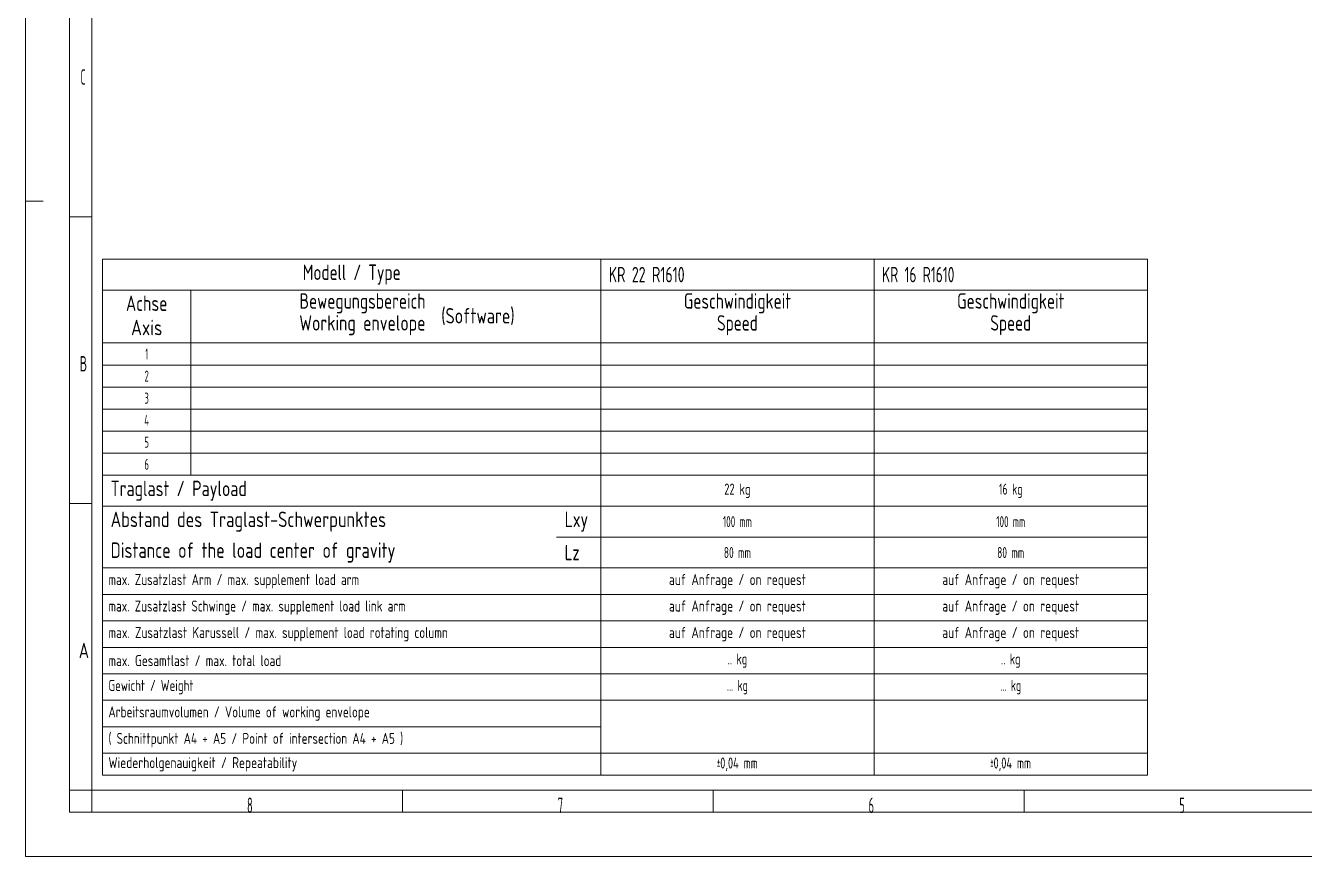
# Model space of a CAD drawing. Header units: millimetres. Extents: x 0 to 594, y 0 to 532.
# Drawn here: x 0 to 290.1, y 0 to 188.3 of the extents above; entities that cross this region are included whole.
import ezdxf

# ---------------------------------------------------------------- set-up
doc = ezdxf.new("R2010")
doc.units = ezdxf.units.MM
for name, color, linetype, true_color in [('206', 7, 'Continuous', 0xffffff), ('211', 7, 'Continuous', 0xffffff), ('5', 7, 'Continuous', 0xffffff)]:
    doc.layers.add(name, color=color, linetype=linetype, true_color=true_color)
doc.styles.add('iso-1', font='isocp.shx')

# ---------------------------------------------------------------- blocks, each defined once
blk = doc.blocks.new('TabularNote1')
at = {"layer": '206', "color": 250, "linetype": 'Continuous', "lineweight": 18}
for p, q in [((17.475109, 135.376534), (37.475109, 135.376534)), ((17.475109, 135.376534), (17.475109, 128.376534)), ((37.475109, 135.376534), (92.475109, 135.376534)), ((92.475109, 135.376534), (120.475109, 135.376534)), ((120.475109, 135.376534), (130.475109, 135.376534)), ((130.475109, 135.376534), (130.475109, 128.376534)), ((130.475109, 135.376534), (192.475109, 135.376534)), ((192.475109, 135.376534), (192.475109, 128.376534)), ((192.475109, 135.376534), (254.475109, 135.376534)), ((254.475109, 135.376534), (254.475109, 128.376534)), ((17.475109, 128.376534), (37.475109, 128.376534)), ((17.475109, 128.376534), (17.475109, 122.376534)), ((37.475109, 128.376534), (92.475109, 128.376534)), ((37.475109, 128.376534), (37.475109, 122.376534)), ((92.475109, 128.376534), (120.475109, 128.376534)), ((120.475109, 128.376534), (130.475109, 128.376534)), ((130.475109, 128.376534), (192.475109, 128.376534)), ((130.475109, 128.376534), (130.475109, 122.376534)), ((192.475109, 128.376534), (254.475109, 128.376534)), ((192.475109, 128.376534), (192.475109, 122.376534)), ((254.475109, 128.376534), (254.475109, 122.376534)), ((17.475109, 122.376534), (17.475109, 116.376534)), ((37.475109, 122.376534), (37.475109, 116.376534)), ((130.475109, 122.376534), (130.475109, 116.376534)), ((192.475109, 122.376534), (192.475109, 116.376534)), ((254.475109, 122.376534), (254.475109, 116.376534)), ((17.475109, 116.376534), (37.475109, 116.376534)), ((17.475109, 116.376534), (17.475109, 111.376534)), ((37.475109, 116.376534), (92.475109, 116.376534)), ((37.475109, 116.376534), (37.475109, 111.376534)), ((92.475109, 116.376534), (120.475109, 116.376534)), ((120.475109, 116.376534), (130.475109, 116.376534)), ((130.475109, 116.376534), (192.475109, 116.376534)), ((130.475109, 116.376534), (130.475109, 111.376534)), ((192.475109, 116.376534), (254.475109, 116.376534)), ((192.475109, 116.376534), (192.475109, 111.376534)), ((254.475109, 116.376534), (254.475109, 111.376534)), ((17.475109, 111.376534), (37.475109, 111.376534)), ((17.475109, 111.376534), (17.475109, 106.376534)), ((37.475109, 111.376534), (92.475109, 111.376534)), ((37.475109, 111.376534), (37.475109, 106.376534)), ((92.475109, 111.376534), (120.475109, 111.376534)), ((120.475109, 111.376534), (130.475109, 111.376534)), ((130.475109, 111.376534), (192.475109, 111.376534)), ((130.475109, 111.376534), (130.475109, 106.376534)), ((192.475109, 111.376534), (254.475109, 111.376534)), ((192.475109, 111.376534), (192.475109, 106.376534)), ((254.475109, 111.376534), (254.475109, 106.376534)), ((17.475109, 106.376534), (37.475109, 106.376534)), ((17.475109, 106.376534), (17.475109, 101.376534)), ((37.475109, 106.376534), (92.475109, 106.376534)), ((37.475109, 106.376534), (37.475109, 101.376534)), ((92.475109, 106.376534), (120.475109, 106.376534)), ((120.475109, 106.376534), (130.475109, 106.376534)), ((130.475109, 106.376534), (192.475109, 106.376534)), ((130.475109, 106.376534), (130.475109, 101.376534)), ((192.475109, 106.376534), (254.475109, 106.376534)), ((192.475109, 106.376534), (192.475109, 101.376534)), ((254.475109, 106.376534), (254.475109, 101.376534)), ((17.475109, 101.376534), (37.475109, 101.376534)), ((17.475109, 101.376534), (17.475109, 96.376534)), ((37.475109, 101.376534), (92.475109, 101.376534)), ((37.475109, 101.376534), (37.475109, 96.376534)), ((92.475109, 101.376534), (120.475109, 101.376534)), ((120.475109, 101.376534), (130.475109, 101.376534)), ((130.475109, 101.376534), (192.475109, 101.376534)), ((130.475109, 101.376534), (130.475109, 96.376534)), ((192.475109, 101.376534), (254.475109, 101.376534)), ((192.475109, 101.376534), (192.475109, 96.376534)), ((254.475109, 101.376534), (254.475109, 96.376534)), ((17.475109, 96.376534), (37.475109, 96.376534)), ((17.475109, 96.376534), (17.475109, 91.376534)), ((37.475109, 96.376534), (92.475109, 96.376534)), ((37.475109, 96.376534), (37.475109, 91.376534)), ((92.475109, 96.376534), (120.475109, 96.376534)), ((120.475109, 96.376534), (130.475109, 96.376534)), ((130.475109, 96.376534), (192.475109, 96.376534)), ((130.475109, 96.376534), (130.475109, 91.376534)), ((192.475109, 96.376534), (254.475109, 96.376534)), ((192.475109, 96.376534), (192.475109, 91.376534)), ((254.475109, 96.376534), (254.475109, 91.376534)), ((17.475109, 91.376534), (37.475109, 91.376534)), ((17.475109, 91.376534), (17.475109, 86.376534)), ((37.475109, 91.376534), (92.475109, 91.376534)), ((37.475109, 91.376534), (37.475109, 86.376534)), ((92.475109, 91.376534), (120.475109, 91.376534)), ((120.475109, 91.376534), (130.475109, 91.376534)), ((130.475109, 91.376534), (192.475109, 91.376534)), ((130.475109, 91.376534), (130.475109, 86.376534)), ((192.475109, 91.376534), (254.475109, 91.376534)), ((192.475109, 91.376534), (192.475109, 86.376534)), ((254.475109, 91.376534), (254.475109, 86.376534)), ((17.475109, 86.376534), (37.475109, 86.376534)), ((17.475109, 86.376534), (17.475109, 79.376534)), ((37.475109, 86.376534), (92.475109, 86.376534)), ((92.475109, 86.376534), (120.475109, 86.376534)), ((120.475109, 86.376534), (130.475109, 86.376534)), ((130.475109, 86.376534), (192.475109, 86.376534)), ((130.475109, 86.376534), (130.475109, 79.376534)), ((192.475109, 86.376534), (254.475109, 86.376534)), ((192.475109, 86.376534), (192.475109, 79.376534)), ((254.475109, 86.376534), (254.475109, 79.376534)), ((17.475109, 79.376534), (37.475109, 79.376534)), ((17.475109, 79.376534), (17.475109, 72.376534)), ((37.475109, 79.376534), (92.475109, 79.376534)), ((92.475109, 79.376534), (120.475109, 79.376534)), ((120.475109, 79.376534), (130.475109, 79.376534)), ((130.475109, 79.376534), (192.475109, 79.376534)), ((130.475109, 79.376534), (130.475109, 72.376534)), ((192.475109, 79.376534), (254.475109, 79.376534)), ((192.475109, 79.376534), (192.475109, 72.376534)), ((254.475109, 79.376534), (254.475109, 72.376534)), ((17.475109, 72.376534), (17.475109, 65.376534)), ((120.475109, 72.376534), (130.475109, 72.376534)), ((130.475109, 72.376534), (192.475109, 72.376534)), ((130.475109, 72.376534), (130.475109, 65.376534)), ((192.475109, 72.376534), (254.475109, 72.376534)), ((192.475109, 72.376534), (192.475109, 65.376534)), ((254.475109, 72.376534), (254.475109, 65.376534)), ((17.475109, 65.376534), (37.475109, 65.376534)), ((17.475109, 65.376534), (17.475109, 59.376534)), ((37.475109, 65.376534), (92.475109, 65.376534)), ((92.475109, 65.376534), (120.475109, 65.376534)), ((120.475109, 65.376534), (130.475109, 65.376534)), ((130.475109, 65.376534), (192.475109, 65.376534)), ((130.475109, 65.376534), (130.475109, 59.376534)), ((192.475109, 65.376534), (254.475109, 65.376534)), ((192.475109, 65.376534), (192.475109, 59.376534)), ((254.475109, 65.376534), (254.475109, 59.376534)), ((17.475109, 59.376534), (37.475109, 59.376534)), ((17.475109, 59.376534), (17.475109, 53.376534)), ((37.475109, 59.376534), (92.475109, 59.376534)), ((92.475109, 59.376534), (120.475109, 59.376534)), ((120.475109, 59.376534), (130.475109, 59.376534)), ((130.475109, 59.376534), (192.475109, 59.376534)), ((130.475109, 59.376534), (130.475109, 53.376534)), ((192.475109, 59.376534), (254.475109, 59.376534)), ((192.475109, 59.376534), (192.475109, 53.376534)), ((254.475109, 59.376534), (254.475109, 53.376534)), ((17.475109, 53.376534), (37.475109, 53.376534)), ((17.475109, 53.376534), (17.475109, 47.376534)), ((37.475109, 53.376534), (92.475109, 53.376534)), ((92.475109, 53.376534), (120.475109, 53.376534)), ((120.475109, 53.376534), (130.475109, 53.376534)), ((130.475109, 53.376534), (192.475109, 53.376534)), ((130.475109, 53.376534), (130.475109, 47.376534)), ((192.475109, 53.376534), (254.475109, 53.376534)), ((192.475109, 53.376534), (192.475109, 47.376534)), ((254.475109, 53.376534), (254.475109, 47.376534)), ((17.475109, 47.376534), (37.475109, 47.376534)), ((17.475109, 47.376534), (17.475109, 41.376534)), ((37.475109, 47.376534), (92.475109, 47.376534)), ((92.475109, 47.376534), (120.475109, 47.376534)), ((120.475109, 47.376534), (130.475109, 47.376534)), ((130.475109, 47.376534), (192.475109, 47.376534)), ((130.475109, 47.376534), (130.475109, 41.376534)), ((192.475109, 47.376534), (254.475109, 47.376534)), ((192.475109, 47.376534), (192.475109, 41.376534)), ((254.475109, 47.376534), (254.475109, 41.376534)), ((17.475109, 41.376534), (37.475109, 41.376534)), ((17.475109, 41.376534), (17.475109, 35.376534)), ((37.475109, 41.376534), (92.475109, 41.376534)), ((92.475109, 41.376534), (120.475109, 41.376534)), ((120.475109, 41.376534), (130.475109, 41.376534)), ((130.475109, 41.376534), (192.475109, 41.376534)), ((130.475109, 41.376534), (130.475109, 35.376534)), ((192.475109, 41.376534), (254.475109, 41.376534)), ((192.475109, 41.376534), (192.475109, 35.376534)), ((254.475109, 41.376534), (254.475109, 35.376534)), ((17.475109, 35.376534), (37.475109, 35.376534)), ((17.475109, 35.376534), (17.475109, 29.376534)), ((37.475109, 35.376534), (92.475109, 35.376534)), ((92.475109, 35.376534), (120.475109, 35.376534)), ((120.475109, 35.376534), (130.475109, 35.376534)), ((130.475109, 35.376534), (192.475109, 35.376534)), ((130.475109, 35.376534), (130.475109, 29.376534)), ((192.475109, 35.376534), (254.475109, 35.376534)), ((192.475109, 35.376534), (192.475109, 29.376534)), ((254.475109, 35.376534), (254.475109, 29.376534)), ((17.475109, 29.376534), (37.475109, 29.376534)), ((17.475109, 29.376534), (17.475109, 23.376534)), ((37.475109, 29.376534), (92.475109, 29.376534)), ((92.475109, 29.376534), (120.475109, 29.376534)), ((120.475109, 29.376534), (130.475109, 29.376534)), ((130.475109, 29.376534), (130.475109, 23.376534)), ((192.475109, 29.376534), (192.475109, 23.376534)), ((254.475109, 29.376534), (254.475109, 23.376534)), ((17.475109, 23.376534), (37.475109, 23.376534)), ((17.475109, 23.376534), (17.475109, 18.376534)), ((37.475109, 23.376534), (92.475109, 23.376534)), ((92.475109, 23.376534), (120.475109, 23.376534)), ((120.475109, 23.376534), (130.475109, 23.376534)), ((130.475109, 23.376534), (192.475109, 23.376534)), ((130.475109, 23.376534), (130.475109, 18.376534)), ((192.475109, 23.376534), (254.475109, 23.376534)), ((192.475109, 23.376534), (192.475109, 18.376534)), ((254.475109, 23.376534), (254.475109, 18.376534)), ((17.475109, 18.376534), (37.475109, 18.376534)), ((37.475109, 18.376534), (92.475109, 18.376534)), ((92.475109, 18.376534), (120.475109, 18.376534)), ((120.475109, 18.376534), (130.475109, 18.376534)), ((130.475109, 18.376534), (192.475109, 18.376534)), ((192.475109, 18.376534), (254.475109, 18.376534))]:
    blk.add_line(p, q, dxfattribs=at)
at = {"layer": '5', "color": 250, "linetype": 'Continuous', "lineweight": 25, "char_height": 3.5, "line_spacing_factor": 0.963855, "style": 'iso-1'}
for s, insert, attachment_point in [('\\W0.7971;Modell / Type', (73.975109, 131.876534), 5), ('\\W0.7272;KR 22 R1610', (132.292609, 131.876534), 4), ('\\W0.7065;KR 16 R1610', (194.292609, 131.876534), 4), ('\\W0.8092;Bewegungsbereich', (90.725109, 125.376534), 6), ('\\W0.8060;Geschwindigkeit', (161.475109, 125.376534), 5), ('\\W0.8060;Geschwindigkeit', (223.475109, 125.376534), 5), ('\\W0.8222;Achse', (27.475109, 125.376534), 5), ('\\W0.8276;Working envelope', (90.725109, 118.126534), 9), ('\\W0.8358;(Software)', (94.292609, 122.376534), 4), ('\\W0.7911;Speed', (161.475109, 118.126534), 8), ('\\W0.7911;Speed', (223.475109, 118.126534), 8), ('\\W0.8750;Axis', (27.475109, 118.126534), 8)]:
    blk.add_mtext(s, dxfattribs=dict(at, insert=insert, attachment_point=attachment_point))
at = {"layer": '5', "color": 250, "linetype": 'Continuous', "lineweight": 18, "line_spacing_factor": 0.963855, "style": 'iso-1'}
for s, insert, char_height, attachment_point in [('\\W0.4176;1', (27.475109, 113.876534), 2.5, 5), ('\\W0.5404;2', (27.475109, 108.876534), 2.5, 5), ('\\W0.5404;3', (27.475109, 103.876534), 2.5, 5), ('\\W0.6380;4', (27.475109, 98.876534), 2.5, 5), ('\\W0.5404;5', (27.475109, 93.876534), 2.5, 5), ('\\W0.5404;6', (27.475109, 88.876534), 2.5, 5), ('\\W0.8279;Traglast / Payload', (19.292609, 82.876534), 3.5, 4), ('\\W0.7692;22 kg', (161.475109, 82.876534), 2.5, 5), ('\\W0.7162;16 kg', (223.475109, 82.876534), 2.5, 5), ('\\W0.8506;Abstand des Traglast-Schwerpunktes', (19.292609, 75.876534), 3.5, 4), ('\\W0.8135;Lxy', (122.292609, 75.876534), 3.5, 4), ('\\W0.6682;100 mm', (161.475109, 75.876534), 2.5, 5), ('\\W0.6682;100 mm', (223.475109, 75.876534), 2.5, 5), ('\\W0.8460;Distance of the load center of gravity', (19.292609, 68.876534), 3.5, 4), ('\\W0.7727;Lz', (122.292609, 68.876534), 3.5, 4), ('\\W0.6927;80 mm', (161.475109, 68.876534), 2.5, 5), ('\\W0.6927;80 mm', (223.475109, 68.876534), 2.5, 5), ('\\W0.8188;max. Zusatzlast Arm / max. supplement load arm', (18.792609, 62.376534), 2.5, 4), ('\\W0.8373;auf Anfrage / on request', (161.475109, 62.376534), 2.5, 5), ('\\W0.8373;auf Anfrage / on request', (223.475109, 62.376534), 2.5, 5), ('\\W0.8373;auf Anfrage / on request', (161.475109, 56.376534), 2.5, 5), ('\\W0.8373;auf Anfrage / on request', (223.475109, 56.376534), 2.5, 5), ('\\W0.8162;max. Zusatzlast Schwinge / max. supplement load link arm', (18.792609, 56.376534), 2.5, 4), ('\\W0.8256;max. Zusatzlast Karussell / max. supplement load rotating column', (18.792609, 50.376534), 2.5, 4), ('\\W0.8373;auf Anfrage / on request', (161.475109, 50.376534), 2.5, 5), ('\\W0.8373;auf Anfrage / on request', (223.475109, 50.376534), 2.5, 5), ('\\W0.8223;max. Gesamtlast / max. total load', (18.792609, 44.376534), 2.5, 4), ('\\W0.7282;.. kg', (161.475109, 44.376534), 2.5, 5), ('\\W0.7282;.. kg', (223.475109, 44.376534), 2.5, 5), ('\\W0.7980;Gewicht / Weight', (18.792609, 38.376534), 2.5, 4), ('\\W0.7116;... kg', (161.475109, 38.376534), 2.5, 5), ('\\W0.7116;... kg', (223.475109, 38.376534), 2.5, 5), ('\\W0.8207;Arbeitsraumvolumen / Volume of working envelope', (18.792609, 32.376534), 2.5, 4), ('\\W0.8218;( Schnittpunkt A4 + A5 / Point of intersection A4 + A5 )', (18.792609, 26.376534), 2.5, 4), ('\\W0.8330;Wiederholgenauigkeit / Repeatability', (18.792609, 20.876534), 2.5, 4), ('\\W0.7625;\\W0.3812;%%p\\W0.7625;0,04 mm', (161.475109, 20.876534), 2.5, 5), ('\\W0.7625;\\W0.3812;%%p\\W0.7625;0,04 mm', (223.475109, 20.876534), 2.5, 5)]:
    blk.add_mtext(s, dxfattribs=dict(at, insert=insert, char_height=char_height, attachment_point=attachment_point))

msp = doc.modelspace()

# ---------------------------------------------------------------- linework, layer by layer
at = {"layer": '211', "color": 250, "linetype": 'Continuous', "lineweight": 13}
for p, q in [((0, 420), (0, 0)), ((10, 410), (10, 10)), ((4, 148.5), (0, 148.5)), ((15, 145), (10, 145)), ((15, 80), (10, 80)), ((15, 15), (10, 15)), ((15, 15), (15, 10)), ((85.5, 15), (85.5, 10)), ((156, 15), (156, 10)), ((226.5, 15), (226.5, 10)), ((10, 10), (584, 10)), ((0, 0), (594, 0))]:
    msp.add_line(p, q, dxfattribs=at)
at = {"layer": '211', "color": 250, "linetype": 'Continuous', "lineweight": 18}
for p, q in [((15, 405), (15, 15)), ((15, 15), (579, 15))]:
    msp.add_line(p, q, dxfattribs=at)

# ---------------------------------------------------------------- block references
at = {"layer": '206', "color": 250, "linetype": 'Continuous', "lineweight": 18}
msp.add_blockref('TabularNote1', (0, 0), dxfattribs=at)

# ---------------------------------------------------------------- texts
at = {"layer": '211', "color": 250, "linetype": 'Continuous', "lineweight": 13, "char_height": 3.5, "attachment_point": 7, "line_spacing_factor": 0.963855, "style": 'iso-1'}
for s, insert in [('\\W0.5104;C', (12.45962, 174.91515)), ('\\W0.6380;B', (12.25699, 109.91515)), ('\\W0.8300;A', (12.05435, 44.91515)), ('\\W0.5404;8', (50.23173, 9.83322)), ('\\W0.5404;7', (120.73173, 9.83322)), ('\\W0.5404;6', (191.23173, 9.83322)), ('\\W0.5404;5', (261.73173, 9.83322))]:
    msp.add_mtext(s, dxfattribs=dict(at, insert=insert))

doc.saveas('drawing.dxf')
